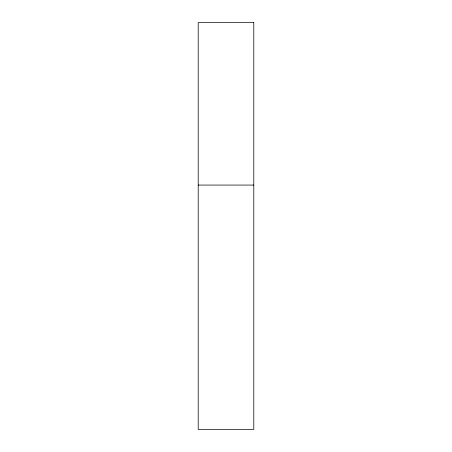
<?xml version="1.0" encoding="UTF-8"?>
<svg xmlns="http://www.w3.org/2000/svg" width="452" height="452" viewBox="0 0 452 452"><rect width="100%" height="100%" fill="white"/><g stroke="black" fill="none" stroke-linecap="round" stroke-linejoin="round"><path stroke-width="0.68" d="M198.213 185.071L253.787 185.071M253.787 22.6L198.213 22.6L198.213 429.4L253.787 429.4L253.787 22.6"/></g></svg>
